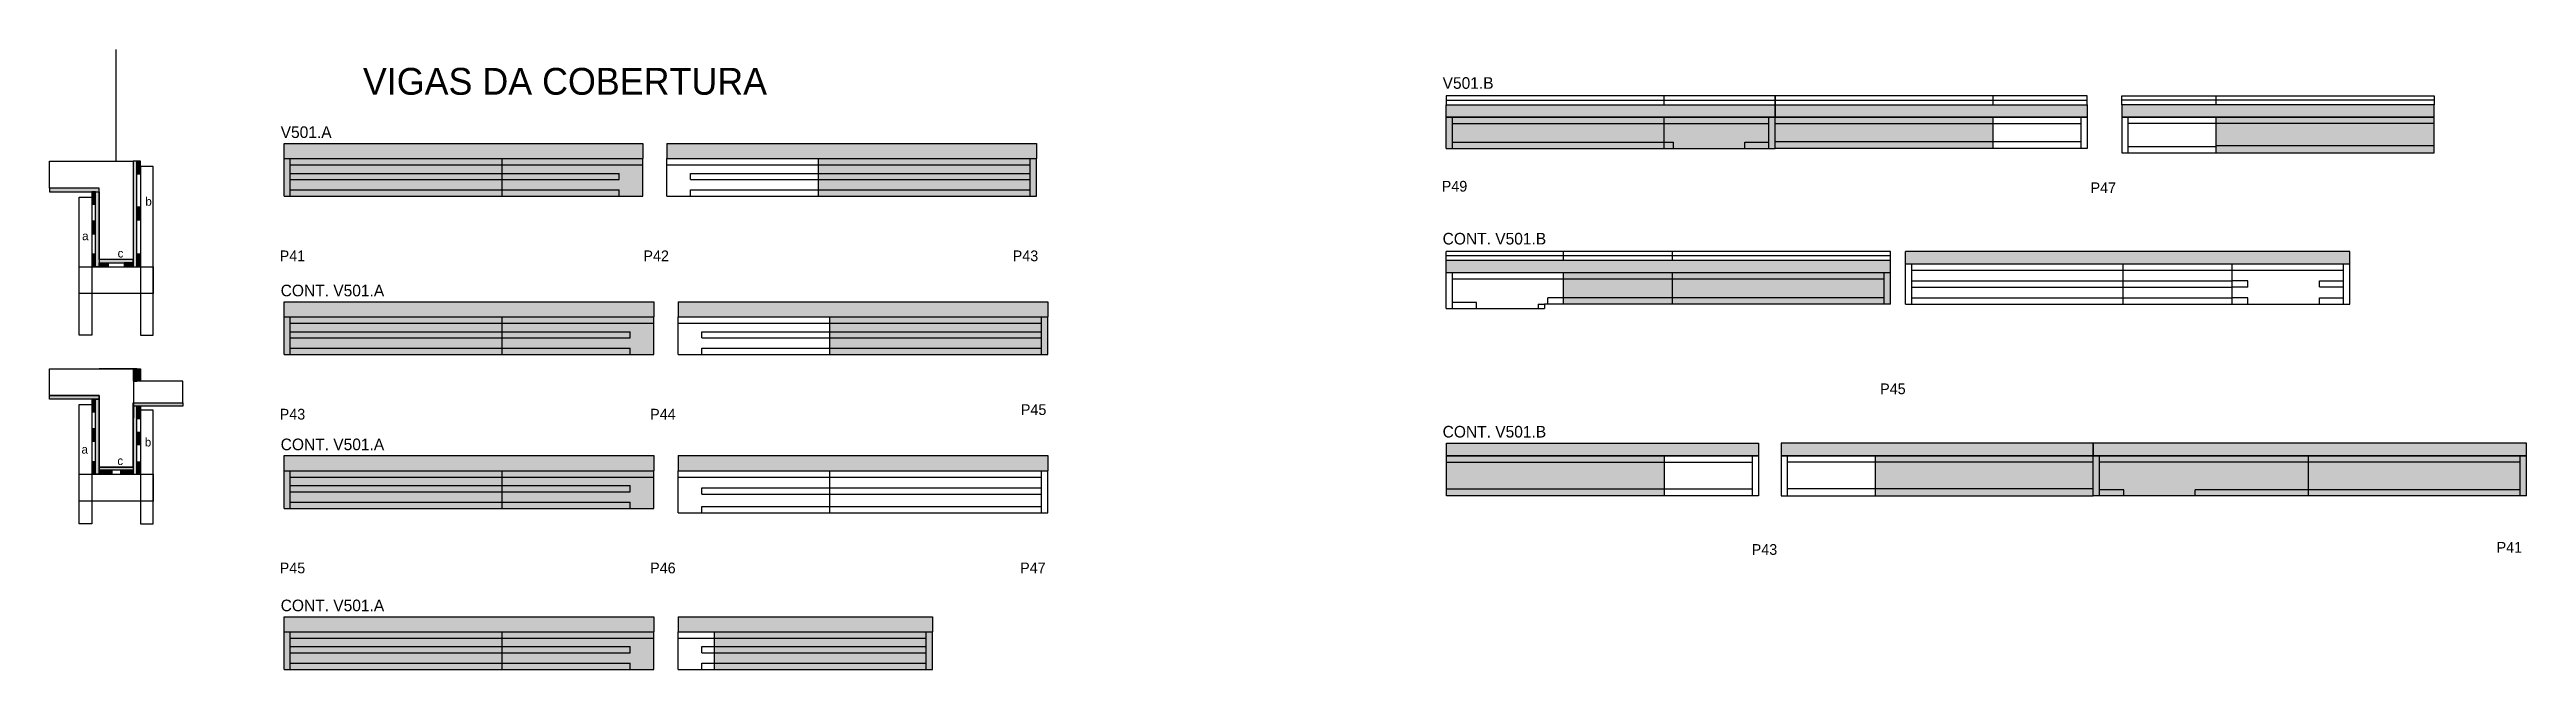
# Model space of a CAD drawing. Header units: metres. Extents: x 5061 to 7834, y 9824 to 10518.
import ezdxf

# ---------------------------------------------------------------- set-up
doc = ezdxf.new("R2010")
doc.units = ezdxf.units.M
for name, color, linetype in [('5', 7, 'Continuous'), ('CONCRETO', 7, 'Continuous'), ('COTA', 7, 'Continuous'), ('detalhes', 7, 'Continuous'), ('Hachura', 7, 'Continuous'), ('Madeira', 7, 'Continuous'), ('Painéis', 7, 'Continuous'), ('REAPROVEITAMENTO', 7, 'Continuous'), ('SARR_2.2x7', 7, 'Continuous'), ('SARR_3.5x7', 7, 'Continuous'), ('Texto Seção', 7, 'Continuous')]:
    doc.layers.add(name, color=color, linetype=linetype)

msp = doc.modelspace()

# ---------------------------------------------------------------- hatches: boundary and pattern name
at = {"layer": 'COTA'}
h = msp.add_hatch(color=7, dxfattribs=at)
h.dxf.hatch_style = 1
h.paths.add_polyline_path([(6993, 10442), (6993, 10456), (6993, 10456), (6624.5, 10456), (6624.5, 10456), (6624.5, 10442), (6624.5, 10442), (6993, 10442)])
h = msp.add_hatch(color=7, dxfattribs=at)
h.dxf.hatch_style = 1
h.paths.add_polyline_path([(7342.5, 10442), (7342.5, 10456), (7342.5, 10456), (6993, 10456), (6993, 10456), (6993, 10442), (6993, 10442), (7342.5, 10442)])
h = msp.add_hatch(color=7, dxfattribs=at)
h.dxf.hatch_style = 1
h.paths.add_polyline_path([(7381.3, 10442), (7381.3, 10456), (7381.3, 10456), (7730.8, 10456), (7730.8, 10456), (7730.8, 10442), (7730.8, 10442), (7381.3, 10442)])
h = msp.add_hatch(color=7, dxfattribs=at)
h.dxf.hatch_style = 1
h.paths.add_polyline_path([(5724.9, 10395.7), (5724.9, 10412.7), (5724.9, 10412.7), (5323.4, 10412.7), (5323.4, 10412.7), (5323.4, 10395.7), (5323.4, 10395.7), (5724.9, 10395.7)])
h.paths.add_polyline_path([(5751.9, 10412.7), (5751.9, 10395.7), (5751.9, 10395.7), (6165.9, 10395.7), (6165.9, 10395.7), (6165.9, 10412.7), (6165.9, 10412.7), (5751.9, 10412.7)])
h = msp.add_hatch(color=7, dxfattribs=at)
h.dxf.hatch_style = 1
h.paths.add_polyline_path([(7138.8, 10277.8), (7138.8, 10291.8), (7138.8, 10291.8), (7636.3, 10291.8), (7636.3, 10291.8), (7636.3, 10277.8), (7636.3, 10277.8), (7138.8, 10277.8)])
h = msp.add_hatch(color=7, dxfattribs=at)
h.dxf.hatch_style = 1
h.paths.add_polyline_path([(7122, 10267.8), (7122, 10281.8), (7122, 10281.8), (6624.5, 10281.8), (6624.5, 10281.8), (6624.5, 10267.8), (6624.5, 10267.8), (7122, 10267.8)])
h = msp.add_hatch(color=7, dxfattribs=at)
h.dxf.hatch_style = 1
h.paths.add_polyline_path([(5737.4, 10218.5), (5737.4, 10235.5), (5737.4, 10235.5), (5323.4, 10235.5), (5323.4, 10235.5), (5323.4, 10218.5), (5323.4, 10218.5), (5737.4, 10218.5)])
h.paths.add_polyline_path([(5764.4, 10235.5), (5764.4, 10218.5), (5764.4, 10218.5), (6178.4, 10218.5), (6178.4, 10218.5), (6178.4, 10235.5), (6178.4, 10235.5), (5764.4, 10235.5)])
h = msp.add_hatch(color=7, dxfattribs=at)
h.dxf.hatch_style = 1
h.paths.add_polyline_path([(6974.4, 10063.2), (6974.4, 10077.2), (6974.4, 10077.2), (6624.9, 10077.2), (6624.9, 10077.2), (6624.9, 10063.2), (6624.9, 10063.2), (6974.4, 10063.2)])
h = msp.add_hatch(color=7, dxfattribs=at)
h.dxf.hatch_style = 1
h.paths.add_polyline_path([(6999.7, 10063.2), (6999.7, 10077.2), (6999.7, 10077.2), (7349.2, 10077.2), (7349.2, 10077.2), (7349.2, 10063.2), (7349.2, 10063.2), (6999.7, 10063.2)])
h = msp.add_hatch(color=7, dxfattribs=at)
h.dxf.hatch_style = 1
h.paths.add_polyline_path([(7349.2, 10063.2), (7349.2, 10077.2), (7349.2, 10077.2), (7834.2, 10077.2), (7834.2, 10077.2), (7834.2, 10063.2), (7834.2, 10063.2), (7349.2, 10063.2)])
h = msp.add_hatch(color=7, dxfattribs=at)
h.dxf.hatch_style = 1
h.paths.add_polyline_path([(5737.4, 10046.3), (5737.4, 10063.3), (5737.4, 10063.3), (5323.4, 10063.3), (5323.4, 10063.3), (5323.4, 10046.3), (5323.4, 10046.3), (5737.4, 10046.3)])
h.paths.add_polyline_path([(5764.4, 10063.3), (5764.4, 10046.3), (5764.4, 10046.3), (6178.4, 10046.3), (6178.4, 10046.3), (6178.4, 10063.3), (6178.4, 10063.3), (5764.4, 10063.3)])
h = msp.add_hatch(color=7, dxfattribs=at)
h.dxf.hatch_style = 1
h.paths.add_polyline_path([(5737.4, 9866.1), (5737.4, 9883.1), (5737.4, 9883.1), (5323.4, 9883.1), (5323.4, 9883.1), (5323.4, 9866.1), (5323.4, 9866.1), (5737.4, 9866.1), (5737.4, 9866.1)])
h.paths.add_polyline_path([(5764.4, 9883.1), (5764.4, 9866.1), (5764.4, 9866.1), (6049.4, 9866.1), (6049.4, 9866.1), (6049.4, 9883.1), (6049.4, 9883.1), (5764.4, 9883.1), (5764.4, 9883.1)])
at = {"layer": 'Hachura'}
h = msp.add_hatch(color=7, dxfattribs=at)
h.dxf.hatch_style = 1
h.paths.add_polyline_path([(5158.3, 10392.7), (5154.3, 10392.7), (5154.3, 10392.7), (5154.3, 10274.7), (5154.3, 10274.7), (5158.3, 10274.7), (5158.3, 10274.7), (5158.3, 10392.7)])
h = msp.add_hatch(color=7, dxfattribs=at)
h.dxf.hatch_style = 1
h.paths.add_polyline_path([(5158.3, 10378.7), (5162.7, 10378.7), (5162.7, 10378.7), (5162.7, 10392.7), (5162.7, 10392.7), (5158.3, 10392.7), (5158.3, 10392.7), (5158.3, 10378.7)])
h = msp.add_hatch(color=7, dxfattribs=at)
h.dxf.hatch_style = 1
h.paths.add_polyline_path([(5116.3, 10358.7), (5116.3, 10362.7), (5116.3, 10362.7), (5060.7, 10362.7), (5060.7, 10362.7), (5060.7, 10358.7), (5060.7, 10358.7), (5116.3, 10358.7)])
h = msp.add_hatch(color=7, dxfattribs=at)
h.dxf.hatch_style = 1
h.paths.add_polyline_path([(5107.9, 10344.7), (5112.3, 10344.7), (5112.3, 10344.7), (5112.3, 10358.7), (5112.3, 10358.7), (5107.9, 10358.7), (5107.9, 10358.7), (5107.9, 10344.7)])
h = msp.add_hatch(color=7, dxfattribs=at)
h.dxf.hatch_style = 1
h.paths.add_polyline_path([(5116.3, 10362.7), (5112.3, 10362.7), (5112.3, 10362.7), (5112.3, 10274.7), (5112.3, 10274.7), (5116.3, 10274.7), (5116.3, 10274.7), (5116.3, 10362.7)])
h = msp.add_hatch(color=7, dxfattribs=at)
h.dxf.hatch_style = 1
h.paths.add_polyline_path([(5107.9, 10311.7), (5112.3, 10311.7), (5112.3, 10311.7), (5112.3, 10325.7), (5112.3, 10325.7), (5107.9, 10325.7), (5107.9, 10325.7), (5107.9, 10311.7)])
h = msp.add_hatch(color=7, dxfattribs=at)
h.dxf.hatch_style = 1
h.paths.add_polyline_path([(5158.3, 10327.2), (5162.7, 10327.2), (5162.7, 10327.2), (5162.7, 10341.2), (5162.7, 10341.2), (5158.3, 10341.2), (5158.3, 10341.2), (5158.3, 10327.2)])
h = msp.add_hatch(color=7, dxfattribs=at)
h.dxf.hatch_style = 1
h.paths.add_polyline_path([(5107.9, 10274.7), (5112.3, 10274.7), (5112.3, 10274.7), (5112.3, 10288.7), (5112.3, 10288.7), (5107.9, 10288.7), (5107.9, 10288.7), (5107.9, 10274.7)])
h = msp.add_hatch(color=7, dxfattribs=at)
h.dxf.hatch_style = 1
h.paths.add_polyline_path([(5154.3, 10279.1), (5154.3, 10282.7), (5154.3, 10282.7), (5116.3, 10282.7), (5116.3, 10282.7), (5116.3, 10279.1), (5116.3, 10279.1), (5154.3, 10279.1)])
h = msp.add_hatch(color=7, dxfattribs=at)
h.dxf.hatch_style = 1
h.paths.add_polyline_path([(5116.3, 10274.7), (5116.3, 10279.1), (5116.3, 10279.1), (5126.3, 10279.1), (5126.3, 10279.1), (5126.3, 10274.7), (5126.3, 10274.7), (5116.3, 10274.7)])
h = msp.add_hatch(color=7, dxfattribs=at)
h.dxf.hatch_style = 1
h.paths.add_polyline_path([(5154.3, 10274.7), (5154.3, 10279.1), (5154.3, 10279.1), (5144.3, 10279.1), (5144.3, 10279.1), (5144.3, 10274.7), (5144.3, 10274.7), (5154.3, 10274.7)])
h = msp.add_hatch(color=7, dxfattribs=at)
h.dxf.hatch_style = 1
h.paths.add_polyline_path([(5158.3, 10274.7), (5162.7, 10274.7), (5162.7, 10274.7), (5162.7, 10288.7), (5162.7, 10288.7), (5158.3, 10288.7), (5158.3, 10288.7), (5158.3, 10274.7)])
h = msp.add_hatch(color=7, dxfattribs=at)
h.dxf.hatch_style = 1
h.paths.add_polyline_path([(5158.3, 10160.5), (5154.7, 10160.5), (5154.7, 10160.5), (5154.7, 10146.5), (5154.7, 10146.5), (5158.3, 10146.5), (5158.3, 10146.5), (5158.3, 10160.5)])
h = msp.add_hatch(color=7, dxfattribs=at)
h.dxf.hatch_style = 1
h.paths.add_polyline_path([(5162.7, 10146.5), (5158.3, 10146.5), (5158.3, 10146.5), (5158.3, 10160.5), (5158.3, 10160.5), (5162.7, 10160.5), (5162.7, 10160.5), (5162.7, 10146.5)])
h = msp.add_hatch(color=7, dxfattribs=at)
h.dxf.hatch_style = 1
h.paths.add_polyline_path([(5060.7, 10126.5), (5060.7, 10130.5), (5060.7, 10130.5), (5116.3, 10130.5), (5116.3, 10130.5), (5116.3, 10126.5), (5116.3, 10126.5), (5060.7, 10126.5)])
h = msp.add_hatch(color=7, dxfattribs=at)
h.dxf.hatch_style = 1
h.paths.add_polyline_path([(5107.9, 10112.5), (5112.3, 10112.5), (5112.3, 10112.5), (5112.3, 10126.5), (5112.3, 10126.5), (5107.9, 10126.5), (5107.9, 10126.5), (5107.9, 10112.5)])
h = msp.add_hatch(color=7, dxfattribs=at)
h.dxf.hatch_style = 1
h.paths.add_polyline_path([(5112.3, 10130.5), (5116.3, 10130.5), (5116.3, 10130.5), (5116.3, 10042.5), (5116.3, 10042.5), (5112.3, 10042.5), (5112.3, 10042.5), (5112.3, 10130.5)])
h = msp.add_hatch(color=7, dxfattribs=at)
h.dxf.hatch_style = 1
h.paths.add_polyline_path([(5154.3, 10122.5), (5158.3, 10122.5), (5158.3, 10122.5), (5158.3, 10042.5), (5158.3, 10042.5), (5154.3, 10042.5), (5154.3, 10042.5), (5154.3, 10122.5)])
h = msp.add_hatch(color=7, dxfattribs=at)
h.dxf.hatch_style = 1
h.paths.add_polyline_path([(5154.3, 10118.5), (5154.3, 10122.5), (5154.3, 10122.5), (5209.9, 10122.5), (5209.9, 10122.5), (5209.9, 10118.5), (5209.9, 10118.5), (5154.3, 10118.5)])
h = msp.add_hatch(color=7, dxfattribs=at)
h.dxf.hatch_style = 1
h.paths.add_polyline_path([(5162.7, 10104.5), (5158.3, 10104.5), (5158.3, 10104.5), (5158.3, 10118.5), (5158.3, 10118.5), (5162.7, 10118.5), (5162.7, 10118.5), (5162.7, 10104.5)])
h = msp.add_hatch(color=7, dxfattribs=at)
h.dxf.hatch_style = 1
h.paths.add_polyline_path([(5107.9, 10079.5), (5112.3, 10079.5), (5112.3, 10079.5), (5112.3, 10093.5), (5112.3, 10093.5), (5107.9, 10093.5), (5107.9, 10093.5), (5107.9, 10079.5)])
h = msp.add_hatch(color=7, dxfattribs=at)
h.dxf.hatch_style = 1
h.paths.add_polyline_path([(5162.7, 10075.5), (5158.3, 10075.5), (5158.3, 10075.5), (5158.3, 10089.5), (5158.3, 10089.5), (5162.7, 10089.5), (5162.7, 10089.5), (5162.7, 10075.5)])
h = msp.add_hatch(color=7, dxfattribs=at)
h.dxf.hatch_style = 1
h.paths.add_polyline_path([(5107.9, 10042.5), (5112.3, 10042.5), (5112.3, 10042.5), (5112.3, 10056.5), (5112.3, 10056.5), (5107.9, 10056.5), (5107.9, 10056.5), (5107.9, 10042.5)])
h = msp.add_hatch(color=7, dxfattribs=at)
h.dxf.hatch_style = 1
h.paths.add_polyline_path([(5116.3, 10046.9), (5116.3, 10050.5), (5116.3, 10050.5), (5154.3, 10050.5), (5154.3, 10050.5), (5154.3, 10046.9), (5154.3, 10046.9), (5116.3, 10046.9)])
h = msp.add_hatch(color=7, dxfattribs=at)
h.dxf.hatch_style = 1
h.paths.add_polyline_path([(5116.3, 10042.5), (5116.3, 10046.9), (5116.3, 10046.9), (5130.3, 10046.9), (5130.3, 10046.9), (5130.3, 10042.5), (5130.3, 10042.5), (5116.3, 10042.5)])
h = msp.add_hatch(color=7, dxfattribs=at)
h.dxf.hatch_style = 1
h.paths.add_polyline_path([(5154.3, 10042.5), (5154.3, 10046.9), (5154.3, 10046.9), (5140.3, 10046.9), (5140.3, 10046.9), (5140.3, 10042.5), (5140.3, 10042.5), (5154.3, 10042.5)])
h = msp.add_hatch(color=7, dxfattribs=at)
h.dxf.hatch_style = 1
h.paths.add_polyline_path([(5162.7, 10042.5), (5158.3, 10042.5), (5158.3, 10042.5), (5158.3, 10056.5), (5158.3, 10056.5), (5162.7, 10056.5), (5162.7, 10056.5), (5162.7, 10042.5)])
at = {"layer": 'REAPROVEITAMENTO'}
h = msp.add_hatch(color=7, dxfattribs=at)
h.dxf.hatch_style = 1
h.paths.add_polyline_path([(6624.5, 10442), (6624.5, 10407), (6624.5, 10407), (6993, 10407), (6993, 10407), (6993, 10442), (6993, 10442), (6624.5, 10442)])
h = msp.add_hatch(color=7, dxfattribs=at)
h.dxf.hatch_style = 1
h.paths.add_polyline_path([(6993, 10442), (6993, 10407), (6993, 10407), (7237, 10407), (7237, 10407), (7237, 10442), (7237, 10442), (6993, 10442)])
h = msp.add_hatch(color=7, dxfattribs=at)
h.dxf.hatch_style = 1
h.paths.add_polyline_path([(7730.8, 10442), (7730.8, 10402), (7730.8, 10402), (7486.8, 10402), (7486.8, 10402), (7486.8, 10442), (7486.8, 10442), (7730.8, 10442)])
h = msp.add_hatch(color=7, dxfattribs=at)
h.dxf.hatch_style = 1
h.paths.add_polyline_path([(5323.4, 10395.7), (5323.4, 10353.7), (5323.4, 10353.7), (5567.4, 10353.7), (5567.4, 10353.7), (5567.4, 10395.7), (5567.4, 10395.7), (5323.4, 10395.7), (5323.4, 10395.7)])
h = msp.add_hatch(color=7, dxfattribs=at)
h.dxf.hatch_style = 1
h.paths.add_polyline_path([(5724.9, 10353.7), (5724.9, 10395.7), (5724.9, 10395.7), (5567.4, 10395.7), (5567.4, 10395.7), (5567.4, 10353.7), (5567.4, 10353.7), (5724.9, 10353.7)])
h = msp.add_hatch(color=7, dxfattribs=at)
h.dxf.hatch_style = 1
h.paths.add_polyline_path([(5921.9, 10395.7), (5921.9, 10353.7), (5921.9, 10353.7), (6165.9, 10353.7), (6165.9, 10353.7), (6165.9, 10395.7), (6165.9, 10395.7), (5921.9, 10395.7), (5921.9, 10395.7)])
h = msp.add_hatch(color=7, dxfattribs=at)
h.dxf.hatch_style = 1
h.paths.add_polyline_path([(6756, 10267.8), (6756, 10232.8), (6756, 10232.8), (7122, 10232.8), (7122, 10232.8), (7122, 10267.8), (7122, 10267.8), (6756, 10267.8)])
h = msp.add_hatch(color=7, dxfattribs=at)
h.dxf.hatch_style = 1
h.paths.add_polyline_path([(5323.4, 10218.5), (5323.4, 10176.5), (5323.4, 10176.5), (5567.4, 10176.5), (5567.4, 10176.5), (5567.4, 10218.5), (5567.4, 10218.5), (5323.4, 10218.5), (5323.4, 10218.5)])
h = msp.add_hatch(color=7, dxfattribs=at)
h.dxf.hatch_style = 1
h.paths.add_polyline_path([(5737.4, 10176.5), (5737.4, 10218.5), (5737.4, 10218.5), (5567.4, 10218.5), (5567.4, 10218.5), (5567.4, 10176.5), (5567.4, 10176.5), (5737.4, 10176.5), (5737.4, 10176.5)])
h = msp.add_hatch(color=7, dxfattribs=at)
h.dxf.hatch_style = 1
h.paths.add_polyline_path([(5934.4, 10218.5), (5934.4, 10176.5), (5934.4, 10176.5), (6178.4, 10176.5), (6178.4, 10176.5), (6178.4, 10218.5), (6178.4, 10218.5), (5934.4, 10218.5)])
h = msp.add_hatch(color=7, dxfattribs=at)
h.dxf.hatch_style = 1
h.paths.add_polyline_path([(5323.4, 10046.3), (5323.4, 10004.3), (5323.4, 10004.3), (5567.4, 10004.3), (5567.4, 10004.3), (5567.4, 10046.3), (5567.4, 10046.3), (5323.4, 10046.3), (5323.4, 10046.3)])
h = msp.add_hatch(color=7, dxfattribs=at)
h.dxf.hatch_style = 1
h.paths.add_polyline_path([(5737.4, 10004.3), (5737.4, 10046.3), (5737.4, 10046.3), (5567.4, 10046.3), (5567.4, 10046.3), (5567.4, 10004.3), (5567.4, 10004.3), (5737.4, 10004.3)])
h = msp.add_hatch(color=7, dxfattribs=at)
h.dxf.hatch_style = 1
h.paths.add_polyline_path([(6624.9, 10063.2), (6624.9, 10018.2), (6624.9, 10018.2), (6868.9, 10018.2), (6868.9, 10018.2), (6868.9, 10063.2), (6868.9, 10063.2), (6624.9, 10063.2)])
h = msp.add_hatch(color=7, dxfattribs=at)
h.dxf.hatch_style = 1
h.paths.add_polyline_path([(7349.2, 10063.2), (7349.2, 10018.2), (7349.2, 10018.2), (7105.2, 10018.2), (7105.2, 10018.2), (7105.2, 10063.2), (7105.2, 10063.2), (7349.2, 10063.2)])
h = msp.add_hatch(color=7, dxfattribs=at)
h.dxf.hatch_style = 1
h.paths.add_polyline_path([(7834.2, 10063.2), (7834.2, 10018.2), (7834.2, 10018.2), (7349.2, 10018.2), (7349.2, 10018.2), (7349.2, 10063.2), (7349.2, 10063.2), (7834.2, 10063.2)])
h = msp.add_hatch(color=7, dxfattribs=at)
h.dxf.hatch_style = 1
h.paths.add_polyline_path([(5323.4, 9866.1), (5323.4, 9824.1), (5323.4, 9824.1), (5567.4, 9824.1), (5567.4, 9824.1), (5567.4, 9866.1), (5567.4, 9866.1), (5323.4, 9866.1), (5323.4, 9866.1)])
h = msp.add_hatch(color=7, dxfattribs=at)
h.dxf.hatch_style = 1
h.paths.add_polyline_path([(5737.4, 9824.1), (5737.4, 9866.1), (5737.4, 9866.1), (5567.4, 9866.1), (5567.4, 9866.1), (5567.4, 9824.1), (5567.4, 9824.1), (5737.4, 9824.1), (5737.4, 9824.1)])
h = msp.add_hatch(color=7, dxfattribs=at)
h.dxf.hatch_style = 1
h.paths.add_polyline_path([(5805.4, 9866.1), (5805.4, 9824.1), (5805.4, 9824.1), (6049.4, 9824.1), (6049.4, 9824.1), (6049.4, 9866.1), (6049.4, 9866.1), (5805.4, 9866.1), (5805.4, 9866.1)])

# ---------------------------------------------------------------- linework, layer by layer
at = {"layer": 'CONCRETO', "color": 7, "lineweight": 25}
for points in [[(5060.7, 10362.7), (5060.7, 10392.7), (5116.3, 10392.7), (5116.3, 10392.7), (5154.3, 10392.7), (5154.3, 10282.7), (5116.3, 10282.7), (5116.3, 10362.7)], [(5060.7, 10130.5), (5060.7, 10160.5), (5116.3, 10160.5), (5116.3, 10160.5), (5154.7, 10160.5), (5154.3, 10050.5), (5116.3, 10050.5), (5116.3, 10130.5)]]:
    msp.add_lwpolyline(points, close=True, dxfattribs=at)
msp.add_lwpolyline([(5116.3, 10126.5), (5116.3, 10050.5), (5154.3, 10050.5), (5154.3, 10122.5), (5209.9, 10122.5), (5209.9, 10146.5), (5154.7, 10146.5), (5154.7, 10160.5), (5116.3, 10160.5)], dxfattribs=at)
at = {"layer": 'COTA', "color": 7, "lineweight": 25}
for p, q in [((5323.4, 10395.7), (5323.4, 10412.7)), ((5323.4, 10412.7), (5724.9, 10412.7)), ((5724.9, 10412.7), (5724.9, 10395.7)), ((5751.9, 10412.7), (6165.9, 10412.7)), ((5751.9, 10412.7), (5751.9, 10395.7)), ((6165.9, 10412.7), (6165.9, 10395.7)), ((7636.3, 10291.8), (7138.8, 10291.8)), ((7138.8, 10277.8), (7138.8, 10291.8)), ((7636.3, 10277.8), (7636.3, 10291.8)), ((6624.5, 10267.8), (6624.5, 10281.8)), ((7122, 10267.8), (7122, 10281.8)), ((5323.4, 10218.5), (5323.4, 10235.5)), ((5323.4, 10235.5), (5737.4, 10235.5)), ((5737.4, 10235.5), (5737.4, 10218.5)), ((5764.4, 10235.5), (6178.4, 10235.5)), ((5764.4, 10235.5), (5764.4, 10218.5)), ((6178.4, 10235.5), (6178.4, 10218.5)), ((5323.4, 10046.3), (5323.4, 10063.3)), ((5323.4, 10063.3), (5737.4, 10063.3)), ((5737.4, 10063.3), (5737.4, 10046.3)), ((5764.4, 10063.3), (6178.4, 10063.3)), ((5764.4, 10063.3), (5764.4, 10046.3)), ((6178.4, 10063.3), (6178.4, 10046.3)), ((5323.4, 9866.1), (5323.4, 9883.1)), ((5323.4, 9883.1), (5737.4, 9883.1)), ((5737.4, 9883.1), (5737.4, 9866.1)), ((5764.4, 9883.1), (6049.4, 9883.1)), ((5764.4, 9883.1), (5764.4, 9866.1)), ((6049.4, 9883.1), (6049.4, 9866.1))]:
    msp.add_line(p, q, dxfattribs=at)
for points in [[(6624.5, 10456), (6993, 10456), (6993, 10442), (6624.5, 10442)], [(6993, 10456), (7342.5, 10456), (7342.5, 10442), (6993, 10442)], [(7730.8, 10456), (7381.3, 10456), (7381.3, 10442), (7730.8, 10442)], [(6624.9, 10077.2), (6974.4, 10077.2), (6974.4, 10063.2), (6624.9, 10063.2)], [(7349.2, 10077.2), (6999.7, 10077.2), (6999.7, 10063.2), (7349.2, 10063.2)], [(7834.2, 10077.2), (7349.2, 10077.2), (7349.2, 10063.2), (7834.2, 10063.2)]]:
    msp.add_lwpolyline(points, close=True, dxfattribs=at)
at = {"layer": 'Defpoints', "color": 7, "lineweight": 25}
msp.add_line((5135.3, 10392.7), (5135.3, 10517.7), dxfattribs=at)
at = {"layer": 'Madeira', "color": 7, "lineweight": 25}
for points in [[(5158.3, 10378.7), (5162.7, 10378.7), (5162.7, 10392.7), (5158.3, 10392.7)], [(5107.9, 10344.7), (5112.3, 10344.7), (5112.3, 10358.7), (5107.9, 10358.7)], [(5107.9, 10311.7), (5112.3, 10311.7), (5112.3, 10325.7), (5107.9, 10325.7)], [(5158.3, 10327.2), (5162.7, 10327.2), (5162.7, 10341.2), (5158.3, 10341.2)], [(5107.9, 10274.7), (5112.3, 10274.7), (5112.3, 10288.7), (5107.9, 10288.7)], [(5116.3, 10274.7), (5116.3, 10279.1), (5126.3, 10279.1), (5126.3, 10274.7)], [(5154.3, 10274.7), (5154.3, 10279.1), (5144.3, 10279.1), (5144.3, 10274.7)], [(5158.3, 10274.7), (5162.7, 10274.7), (5162.7, 10288.7), (5158.3, 10288.7)], [(5162.7, 10146.5), (5158.3, 10146.5), (5158.3, 10160.5), (5162.7, 10160.5)], [(5107.9, 10112.5), (5112.3, 10112.5), (5112.3, 10126.5), (5107.9, 10126.5)], [(5162.7, 10104.5), (5158.3, 10104.5), (5158.3, 10118.5), (5162.7, 10118.5)], [(5107.9, 10079.5), (5112.3, 10079.5), (5112.3, 10093.5), (5107.9, 10093.5)], [(5162.7, 10075.5), (5158.3, 10075.5), (5158.3, 10089.5), (5162.7, 10089.5)], [(5107.9, 10042.5), (5112.3, 10042.5), (5112.3, 10056.5), (5107.9, 10056.5)], [(5116.3, 10042.5), (5116.3, 10046.9), (5130.3, 10046.9), (5130.3, 10042.5)], [(5154.3, 10042.5), (5154.3, 10046.9), (5140.3, 10046.9), (5140.3, 10042.5)], [(5162.7, 10042.5), (5158.3, 10042.5), (5158.3, 10056.5), (5162.7, 10056.5)]]:
    msp.add_lwpolyline(points, close=True, dxfattribs=at)
at = {"layer": 'Painéis', "color": 7, "lineweight": 25}
for p, q in [((6868.5, 10456), (6868.5, 10466)), ((7237, 10456), (7237, 10466)), ((7486.8, 10456), (7486.8, 10466)), ((6624.5, 10442), (6993, 10442)), ((6624.5, 10407), (6624.5, 10442)), ((6868.5, 10407), (6868.5, 10442)), ((6993, 10407), (6993, 10442)), ((6993, 10407), (6993, 10442)), ((6993, 10442), (7342.5, 10442)), ((7237, 10407), (7237, 10442)), ((7342.5, 10442), (7342.5, 10407)), ((7730.8, 10442), (7381.3, 10442)), ((7381.3, 10442), (7381.3, 10402)), ((7486.8, 10402), (7486.8, 10442)), ((7730.8, 10402), (7730.8, 10442)), ((6624.5, 10407), (6993, 10407)), ((7342.5, 10407), (6993, 10407)), ((7381.3, 10402), (7730.8, 10402)), ((5323.4, 10395.7), (5724.9, 10395.7)), ((5323.4, 10353.7), (5323.4, 10395.7)), ((5567.4, 10353.7), (5567.4, 10395.7)), ((5724.9, 10353.7), (5724.9, 10395.7)), ((5751.9, 10395.7), (6165.9, 10395.7)), ((5751.9, 10353.7), (5751.9, 10395.7)), ((5921.9, 10353.7), (5921.9, 10395.7)), ((6165.9, 10353.7), (6165.9, 10395.7)), ((5323.4, 10353.7), (5724.9, 10353.7)), ((5751.9, 10353.7), (6165.9, 10353.7)), ((6624.5, 10281.8), (6624.5, 10291.8)), ((7122, 10291.8), (6624.5, 10291.8)), ((6756, 10281.8), (6756, 10291.8)), ((6878, 10281.8), (6878, 10291.8)), ((7122, 10281.8), (7122, 10291.8)), ((7122, 10281.8), (6624.5, 10281.8)), ((6756, 10267.8), (6624.5, 10267.8)), ((6624.5, 10227.8), (6624.5, 10267.8)), ((7122, 10267.8), (6756, 10267.8)), ((6756, 10232.8), (6756, 10267.8)), ((6878, 10232.8), (6878, 10267.8)), ((7122, 10232.8), (7122, 10267.8)), ((7138.8, 10277.8), (7636.3, 10277.8)), ((7138.8, 10232.8), (7138.8, 10277.8)), ((7382.8, 10232.8), (7382.8, 10277.8)), ((7504.8, 10232.8), (7504.8, 10277.8)), ((7636.3, 10232.8), (7636.3, 10277.8)), ((5323.4, 10218.5), (5737.4, 10218.5)), ((5323.4, 10176.5), (5323.4, 10218.5)), ((5567.4, 10176.5), (5567.4, 10218.5)), ((5737.4, 10176.5), (5737.4, 10218.5)), ((5764.4, 10218.5), (6178.4, 10218.5)), ((5764.4, 10176.5), (5764.4, 10218.5)), ((5934.4, 10176.5), (5934.4, 10218.5)), ((6178.4, 10176.5), (6178.4, 10218.5)), ((6624.5, 10227.8), (6734.5, 10227.8)), ((6756, 10232.8), (6734.5, 10232.8)), ((6734.5, 10232.8), (6734.5, 10227.8)), ((7122, 10232.8), (6756, 10232.8)), ((7138.8, 10232.8), (7636.3, 10232.8)), ((5323.4, 10176.5), (5737.4, 10176.5)), ((5764.4, 10176.5), (6178.4, 10176.5)), ((5323.4, 10046.3), (5737.4, 10046.3)), ((5323.4, 10004.3), (5323.4, 10046.3)), ((5567.4, 10004.3), (5567.4, 10046.3)), ((5737.4, 10004.3), (5737.4, 10046.3)), ((5764.4, 10046.3), (6178.4, 10046.3)), ((5764.4, 9999.3), (5764.4, 10046.3)), ((5934.4, 9999.3), (5934.4, 10046.3)), ((6178.4, 9999.3), (6178.4, 10046.3)), ((6624.9, 10018.2), (6624.9, 10063.2)), ((6624.9, 10063.2), (6974.4, 10063.2)), ((6868.9, 10018.2), (6868.9, 10063.2)), ((6974.4, 10063.2), (6974.4, 10018.2)), ((7349.2, 10063.2), (6999.7, 10063.2)), ((6999.7, 10063.2), (6999.7, 10018.2)), ((7105.2, 10018.2), (7105.2, 10063.2)), ((7834.2, 10063.2), (7349.2, 10063.2)), ((7349.2, 10018.2), (7349.2, 10063.2)), ((7349.2, 10018.2), (7349.2, 10063.2)), ((7590.2, 10018.2), (7590.2, 10063.2)), ((7834.2, 10018.2), (7834.2, 10063.2)), ((6974.4, 10018.2), (6624.9, 10018.2)), ((6999.7, 10018.2), (7349.2, 10018.2)), ((7834.2, 10018.2), (7349.2, 10018.2)), ((5323.4, 10004.3), (5737.4, 10004.3)), ((5764.4, 9999.3), (6178.4, 9999.3)), ((5323.4, 9866.1), (5737.4, 9866.1)), ((5323.4, 9824.1), (5323.4, 9866.1)), ((5567.4, 9824.1), (5567.4, 9866.1)), ((5737.4, 9824.1), (5737.4, 9866.1)), ((5764.4, 9866.1), (6049.4, 9866.1)), ((5764.4, 9824.1), (5764.4, 9866.1)), ((5805.4, 9824.1), (5805.4, 9866.1)), ((5805.4, 9824.1), (5805.4, 9866.1)), ((6049.4, 9824.1), (6049.4, 9866.1)), ((5323.4, 9824.1), (5737.4, 9824.1)), ((5764.4, 9824.1), (6049.4, 9824.1))]:
    msp.add_line(p, q, dxfattribs=at)
for points in [[(6624.5, 10456), (6993, 10456), (6993, 10466), (6624.5, 10466)], [(6993, 10456), (7342.5, 10456), (7342.5, 10466), (6993, 10466)], [(7730.8, 10456), (7381.3, 10456), (7381.3, 10466), (7730.8, 10466)], [(5158.3, 10392.7), (5154.3, 10392.7), (5154.3, 10274.7), (5158.3, 10274.7)], [(5116.3, 10358.7), (5116.3, 10362.7), (5060.7, 10362.7), (5060.7, 10358.7)], [(5112.3, 10358.7), (5116.3, 10358.7), (5116.3, 10274.7), (5112.3, 10274.7)], [(5154.3, 10279.1), (5154.3, 10282.7), (5116.3, 10282.7), (5116.3, 10279.1)], [(5158.3, 10160.5), (5154.7, 10160.5), (5154.7, 10146.5), (5158.3, 10146.5)], [(5060.7, 10126.5), (5060.7, 10130.5), (5116.3, 10130.5), (5116.3, 10126.5)], [(5112.3, 10126.5), (5116.3, 10126.5), (5116.3, 10042.5), (5112.3, 10042.5)], [(5154.3, 10118.5), (5154.3, 10122.5), (5209.9, 10122.5), (5209.9, 10118.5)], [(5158.3, 10118.5), (5154.3, 10118.5), (5154.3, 10042.5), (5158.3, 10042.5)], [(5116.3, 10046.9), (5116.3, 10050.5), (5154.3, 10050.5), (5154.3, 10046.9)]]:
    msp.add_lwpolyline(points, close=True, dxfattribs=at)
at = {"layer": 'SARR_2.2x7', "color": 7, "lineweight": 25}
for p, q in [((6624.5, 10461), (6868.5, 10461)), ((6868.5, 10461), (6993, 10461)), ((6993, 10461), (7237, 10461)), ((7237, 10461), (7342.5, 10461)), ((7486.8, 10461), (7381.3, 10461)), ((7730.8, 10461), (7486.8, 10461)), ((6631.5, 10407), (6631.5, 10442)), ((6631.5, 10435), (6868.5, 10435)), ((6868.5, 10435), (6986, 10435)), ((6986, 10407), (6986, 10442)), ((6993, 10435), (7237, 10435)), ((7237, 10435), (7335.5, 10435)), ((7335.5, 10407), (7335.5, 10442)), ((7388.3, 10402), (7388.3, 10442)), ((7486.8, 10435), (7388.3, 10435)), ((7730.8, 10435), (7486.8, 10435)), ((6631.5, 10414), (6868.5, 10414)), ((6868.5, 10414), (6879, 10414)), ((6879, 10407.3), (6879, 10414)), ((6959, 10414), (6986, 10414)), ((6959, 10407.3), (6959, 10414)), ((6993, 10415), (7237, 10415)), ((7237, 10415), (7335.5, 10415)), ((7486.8, 10409), (7388.3, 10409)), ((7730.8, 10410), (7486.8, 10410)), ((5330.3, 10353.7), (5330.3, 10395.7)), ((5330.3, 10388.7), (5567.4, 10388.7)), ((5330.3, 10379.2), (5567.4, 10379.2)), ((5567.4, 10388.7), (5724.9, 10388.7)), ((5567.4, 10379.2), (5698.4, 10379.2)), ((5698.4, 10372.2), (5698.4, 10379.2)), ((5751.9, 10388.7), (5921.9, 10388.7)), ((5778.4, 10372.2), (5778.4, 10379.2)), ((5778.4, 10379.2), (5921.9, 10379.2)), ((5921.9, 10388.7), (6158.9, 10388.7)), ((5921.9, 10379.2), (6158.9, 10379.2)), ((6158.9, 10353.7), (6158.9, 10395.7)), ((5330.3, 10372.2), (5567.4, 10372.2)), ((5330.3, 10360.7), (5567.4, 10360.7)), ((5567.4, 10372.2), (5698.4, 10372.2)), ((5567.4, 10360.7), (5698.4, 10360.7)), ((5698.4, 10353.7), (5698.4, 10360.7)), ((5778.4, 10372.2), (5921.9, 10372.2)), ((5778.4, 10353.7), (5778.4, 10360.7)), ((5778.4, 10360.7), (5921.9, 10360.7)), ((5921.9, 10372.2), (6158.9, 10372.2)), ((5921.9, 10360.7), (6158.9, 10360.7)), ((6756, 10286.8), (6624.5, 10286.8)), ((6631.5, 10227.8), (6631.5, 10267.8)), ((6878, 10286.8), (6756, 10286.8)), ((7122, 10286.8), (6878, 10286.8)), ((7115, 10232.8), (7115, 10267.8)), ((7145.8, 10232.8), (7145.8, 10277.8)), ((7145.8, 10270.8), (7382.8, 10270.8)), ((7382.8, 10270.8), (7629.3, 10270.8)), ((7629.3, 10232.8), (7629.3, 10277.8)), ((6756, 10260.8), (6631.5, 10260.8)), ((6658.5, 10234.8), (6631.5, 10234.8)), ((6658.5, 10228.1), (6658.5, 10234.8)), ((6878, 10239.8), (6738.5, 10239.8)), ((6738.5, 10233.1), (6738.5, 10239.8)), ((6878, 10260.8), (6756, 10260.8)), ((7115, 10260.8), (6878, 10260.8)), ((7115, 10239.8), (6878, 10239.8)), ((7145.8, 10259), (7382.8, 10259)), ((7145.8, 10252), (7382.8, 10252)), ((7145.8, 10239.8), (7382.8, 10239.8)), ((7382.8, 10259), (7504.8, 10259)), ((7382.8, 10252), (7504.8, 10252)), ((7382.8, 10239.8), (7504.8, 10239.8)), ((7522.3, 10259), (7504.8, 10259)), ((7522.3, 10252), (7504.8, 10252)), ((7522.3, 10239.8), (7504.8, 10239.8)), ((7522.3, 10252), (7522.3, 10259)), ((7522.3, 10233.1), (7522.3, 10239.8)), ((7602.3, 10259), (7629.3, 10259)), ((7602.3, 10252.4), (7602.3, 10259)), ((7602.3, 10252.4), (7629.3, 10252.4)), ((7602.3, 10239.8), (7629.3, 10239.8)), ((7602.3, 10233.1), (7602.3, 10239.8)), ((5330.3, 10176.5), (5330.3, 10218.5)), ((5330.3, 10211.5), (5567.4, 10211.5)), ((5567.4, 10211.5), (5737.4, 10211.5)), ((5764.4, 10211.5), (5934.4, 10211.5)), ((5934.4, 10211.5), (6171.4, 10211.5)), ((6171.4, 10176.5), (6171.4, 10218.5)), ((6727.5, 10232.8), (6727.5, 10227.8)), ((6727.5, 10232.8), (6734.5, 10232.8)), ((5330.3, 10202), (5567.4, 10202)), ((5330.3, 10195), (5567.4, 10195)), ((5330.3, 10183.5), (5567.4, 10183.5)), ((5567.4, 10202), (5710.9, 10202)), ((5567.4, 10195), (5710.9, 10195)), ((5567.4, 10183.5), (5710.9, 10183.5)), ((5710.9, 10195), (5710.9, 10202)), ((5710.9, 10176.5), (5710.9, 10183.5)), ((5790.9, 10195), (5790.9, 10202)), ((5790.9, 10202), (5934.4, 10202)), ((5790.9, 10195), (5934.4, 10195)), ((5790.9, 10176.5), (5790.9, 10183.5)), ((5790.9, 10183.5), (5934.4, 10183.5)), ((5934.4, 10202), (6171.4, 10202)), ((5934.4, 10195), (6171.4, 10195)), ((5934.4, 10183.5), (6171.4, 10183.5)), ((5330.3, 10004.3), (5330.3, 10046.3)), ((6171.4, 9999.3), (6171.4, 10046.3)), ((6624.9, 10056.2), (6868.9, 10056.2)), ((6868.9, 10056.2), (6967.4, 10056.2)), ((6967.4, 10018.2), (6967.4, 10063.2)), ((7006.7, 10018.2), (7006.7, 10063.2)), ((7105.2, 10056.2), (7006.7, 10056.2)), ((7349.2, 10056.2), (7105.2, 10056.2)), ((7356.2, 10018.2), (7356.2, 10063.2)), ((7590.2, 10056.2), (7356.2, 10056.2)), ((7827.3, 10056.2), (7590.2, 10056.2)), ((7827.3, 10018.2), (7827.3, 10063.2)), ((5330.3, 10039.3), (5567.4, 10039.3)), ((5330.3, 10029.8), (5567.4, 10029.8)), ((5330.3, 10022.8), (5567.4, 10022.8)), ((5567.4, 10039.3), (5737.4, 10039.3)), ((5567.4, 10029.8), (5710.9, 10029.8)), ((5567.4, 10022.8), (5710.9, 10022.8)), ((5710.9, 10022.8), (5710.9, 10029.8)), ((5764.4, 10039.3), (5934.4, 10039.3)), ((5790.9, 10020.3), (5790.9, 10027.3)), ((5790.9, 10027.3), (5934.4, 10027.3)), ((5790.9, 10020.3), (5934.4, 10020.3)), ((5934.4, 10039.3), (6171.4, 10039.3)), ((5934.4, 10027.3), (6171.4, 10027.3)), ((5934.4, 10020.3), (6171.4, 10020.3)), ((6624.9, 10026.2), (6868.9, 10026.2)), ((6868.9, 10026.2), (6967.4, 10026.2)), ((7105.2, 10026.2), (7006.7, 10026.2)), ((7349.2, 10026.2), (7105.2, 10026.2)), ((7383.2, 10025.2), (7356.2, 10025.2)), ((7383.2, 10018.5), (7383.2, 10025.2)), ((7590.2, 10025.2), (7463.2, 10025.2)), ((7463.2, 10018.5), (7463.2, 10025.2)), ((7827.3, 10025.2), (7590.2, 10025.2)), ((5330.3, 10011.3), (5567.4, 10011.3)), ((5567.4, 10011.3), (5710.9, 10011.3)), ((5710.9, 10004.3), (5710.9, 10011.3)), ((5790.9, 9999.3), (5790.9, 10006.3)), ((5790.9, 10006.3), (5934.4, 10006.3)), ((5934.4, 10006.3), (6171.4, 10006.3)), ((5330.3, 9824.1), (5330.3, 9866.1)), ((5330.3, 9859.1), (5567.4, 9859.1)), ((5330.3, 9849.6), (5567.4, 9849.6)), ((5567.4, 9859.1), (5737.4, 9859.1)), ((5567.4, 9849.6), (5710.9, 9849.6)), ((5710.9, 9842.6), (5710.9, 9849.6)), ((5764.4, 9859.1), (5805.4, 9859.1)), ((5790.9, 9842.6), (5790.9, 9849.6)), ((5790.9, 9849.6), (5805.4, 9849.6)), ((5805.4, 9859.1), (6042.4, 9859.1)), ((5805.4, 9849.6), (6042.4, 9849.6)), ((6042.4, 9824.1), (6042.4, 9866.1)), ((5330.3, 9842.6), (5567.4, 9842.6)), ((5330.3, 9831.1), (5567.4, 9831.1)), ((5567.4, 9842.6), (5710.9, 9842.6)), ((5567.4, 9831.1), (5710.9, 9831.1)), ((5710.9, 9824.1), (5710.9, 9831.1)), ((5790.9, 9842.6), (5805.4, 9842.6)), ((5790.9, 9824.1), (5790.9, 9831.1)), ((5790.9, 9831.1), (5805.4, 9831.1)), ((5805.4, 9842.6), (6042.4, 9842.6)), ((5805.4, 9831.1), (6042.4, 9831.1))]:
    msp.add_line(p, q, dxfattribs=at)
at = {"layer": 'SARR_3.5x7', "color": 7, "lineweight": 25}
for points in [[(5176.7, 10386.7), (5162.7, 10386.7), (5162.7, 10198.3), (5176.7, 10198.3)], [(5093.9, 10352.7), (5107.9, 10352.7), (5107.9, 10198.3), (5093.9, 10198.3)], [(5093.9, 10274.7), (5176.7, 10274.7), (5176.7, 10244.7), (5093.9, 10244.7)], [(5093.9, 10120.5), (5107.9, 10120.5), (5107.9, 9986.9), (5093.9, 9986.9)], [(5176.7, 10114.1), (5162.7, 10114.1), (5162.7, 9986.9), (5176.7, 9986.9)], [(5093.9, 10042.5), (5176.7, 10042.5), (5176.7, 10012.5), (5093.9, 10012.5)]]:
    msp.add_lwpolyline(points, close=True, dxfattribs=at)

# ---------------------------------------------------------------- texts
at = {"color": 7, "lineweight": 25}
msp.add_text('VIGAS DA COBERTURA', height=30, dxfattribs=at).set_placement((5411.6, 10467.2))
at = {"layer": '5', "color": 7, "lineweight": 25}
for s, p in [('P49', (6619.6, 10358.8)), ('P47', (7346.1, 10357.1)), ('P41', (5318.4, 10280.9)), ('P42', (5725.7, 10280.9)), ('P43', (6139.2, 10280.9)), ('P45', (7110.5, 10132.1)), ('P43', (5318.4, 10103.7)), ('P44', (5733.2, 10103.7)), ('P45', (6148.3, 10108.8)), ('P43', (6966.7, 9952.3)), ('P41', (7800.8, 9954.7)), ('P45', (5318.4, 9931.6)), ('P46', (5733.2, 9931.6)), ('P47', (6147.5, 9931.7))]:
    msp.add_text(s, height=12, dxfattribs=at).set_placement(p)
at = {"layer": 'detalhes', "color": 7, "lineweight": 25}
for s, p in [('b', (5168, 10343)), ('a', (5097.2, 10304.4)), ('c', (5136.9, 10285)), ('a', (5096.5, 10065.6)), ('b', (5167.4, 10073.6)), ('c', (5136.6, 10052.8))]:
    msp.add_text(s, height=9.6, dxfattribs=at).set_placement(p)
at = {"layer": 'Texto Seção', "color": 7, "lineweight": 25}
for s, p in [('V501.B', (6620.6, 10473.8)), ('V501.A', (5319.5, 10418.8)), ('CONT. V501.B', (6620.6, 10299.6)), ('CONT. V501.A', (5319.5, 10241.6)), ('CONT. V501.B', (6620.6, 10083.6)), ('CONT. V501.A', (5319.5, 10069.4)), ('CONT. V501.A', (5319.5, 9889.2))]:
    msp.add_text(s, height=13, dxfattribs=at).set_placement(p)

doc.saveas('drawing.dxf')
